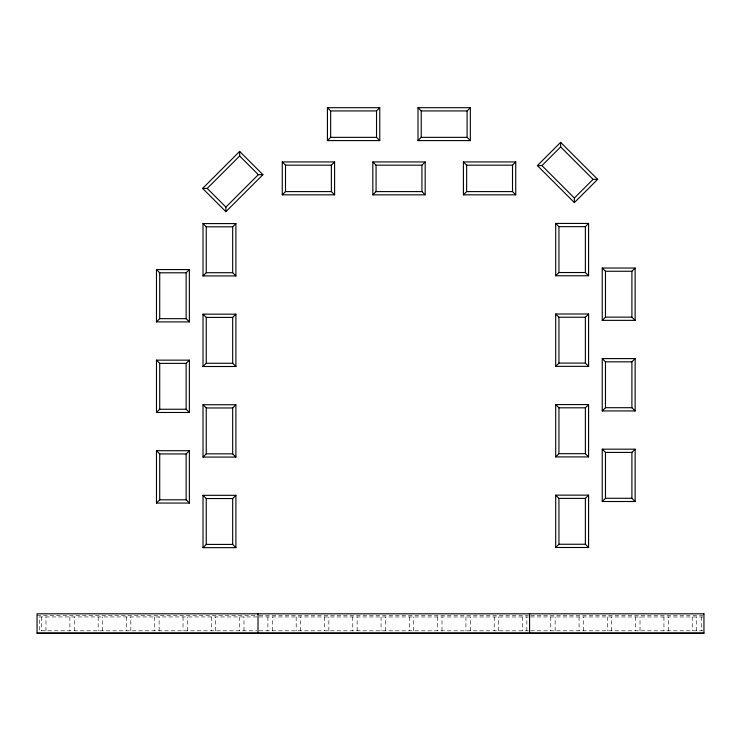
<?xml version="1.0" encoding="UTF-8"?>
<svg xmlns="http://www.w3.org/2000/svg" width="741" height="741" viewBox="0 0 741 741"><rect width="100%" height="100%" fill="white"/><g stroke="black" fill="none" stroke-linecap="round" stroke-linejoin="round"><path stroke-width="0.56" stroke-dasharray="3.71 2.78" d="M41.598 616.938L41.598 630.804M69.886 616.938L69.886 630.804M98.173 616.938L98.173 630.804M126.461 616.938L126.461 630.804M154.749 616.938L154.749 630.804M183.036 616.938L183.036 630.804M211.324 616.938L211.324 630.804M239.612 616.938L239.612 630.804M267.899 616.938L267.899 630.804M296.187 616.938L296.187 630.804M324.475 616.938L324.475 630.804M352.762 616.938L352.762 630.804M381.05 616.938L381.05 630.804M409.347 616.938L409.347 630.804M437.635 616.938L437.635 630.804M465.922 616.938L465.922 630.804M494.21 616.938L494.21 630.804M522.498 616.938L522.498 630.804M550.785 616.938L550.785 630.804M579.073 616.938L579.073 630.804M607.361 616.938L607.361 630.804M635.648 616.938L635.648 630.804M663.936 616.938L663.936 630.804M692.224 616.938L692.224 630.804M45.961 630.804L45.961 616.938M74.248 630.804L74.248 616.938M102.536 630.804L102.536 616.938M130.824 630.804L130.824 616.938M159.111 630.804L159.111 616.938M187.399 630.804L187.399 616.938M215.696 630.804L215.696 616.938M243.984 630.804L243.984 616.938M272.271 630.804L272.271 616.938M300.559 630.804L300.559 616.938M328.847 630.804L328.847 616.938M357.134 630.804L357.134 616.938M385.422 630.804L385.422 616.938M413.71 630.804L413.71 616.938M441.997 630.804L441.997 616.938M470.285 630.804L470.285 616.938M498.573 630.804L498.573 616.938M526.86 630.804L526.86 616.938M555.148 630.804L555.148 616.938M583.436 630.804L583.436 616.938M611.723 630.804L611.723 616.938M640.011 630.804L640.011 616.938M668.299 630.804L668.299 616.938M696.596 630.804L696.596 616.938M37.05 615.697L256.868 615.697M259.183 615.697L528.416 615.697M530.723 615.697L702.792 615.697M256.951 616.938L39.282 616.938L39.282 630.804L256.951 630.804M259.128 616.938L528.416 616.984M530.686 616.938L703.95 616.984M259.128 630.804L528.416 630.823M530.686 630.804L702.903 630.804M701.718 616.938L701.718 630.804"/><path stroke-width="1.11" d="M202.636 188.409L239.649 151.405L262.907 174.663L225.903 211.676L202.636 188.409L207.211 188.409L239.649 155.981L239.649 151.405M225.903 211.676L225.903 207.1L258.331 174.663L262.907 174.663M189.372 321.9L186.139 318.667L186.139 272.799L189.372 269.567L156.481 269.567L156.481 321.9L189.372 321.9L189.372 269.567M235.907 275.93L232.674 272.697L232.674 226.829L235.907 223.587L203.015 223.587L203.015 275.93L235.907 275.93L235.907 223.587M327.429 140.586L330.662 137.354L376.53 137.354L379.762 140.586L379.762 107.695L327.429 107.695L327.429 140.586L379.762 140.586M282.265 194.837L285.498 191.595L331.366 191.595L334.599 194.837L334.599 161.936L282.265 161.936L282.265 194.837L334.599 194.837M156.481 321.9L159.713 318.667L159.713 272.799L156.481 269.567M203.015 275.93L206.248 272.697L206.248 226.829L203.015 223.587M327.429 107.695L330.662 110.928L376.53 110.928L379.762 107.695M282.265 161.936L285.498 165.178L331.366 165.178L334.599 161.936M189.372 412.478L186.139 409.245L186.139 363.377L189.372 360.145L156.481 360.145L156.481 412.478L189.372 412.478L189.372 360.145M235.907 366.499L232.674 363.266L232.674 317.398L235.907 314.165L203.015 314.165L203.015 366.499L235.907 366.499L235.907 314.165M417.998 140.586L421.231 137.354L467.099 137.354L470.34 140.586L470.34 107.695L417.998 107.695L417.998 140.586L470.34 140.586M372.834 194.837L376.067 191.595L421.935 191.595L425.177 194.837L425.177 161.936L372.834 161.936L372.834 194.837L425.177 194.837M156.481 412.478L159.713 409.245L159.713 363.377L156.481 360.145M203.015 366.499L206.248 363.266L206.248 317.398L203.015 314.165M417.998 107.695L421.231 110.928L467.099 110.928L470.34 107.695M372.834 161.936L376.067 165.178L421.935 165.178L425.177 161.936M189.372 503.056L186.139 499.814L186.139 453.946L189.372 450.713L156.481 450.713L156.481 503.056L189.372 503.056L189.372 450.713M235.907 457.077L232.674 453.844L232.674 407.976L235.907 404.734L203.015 404.734L203.015 457.077L235.907 457.077L235.907 404.734M463.412 194.837L466.645 191.595L512.513 191.595L515.745 194.837L515.745 161.936L463.412 161.936L463.412 194.837L515.745 194.837M156.481 503.056L159.713 499.814L159.713 453.946L156.481 450.713M203.015 457.077L206.248 453.844L206.248 407.976L203.015 404.734M463.412 161.936L466.645 165.178L512.513 165.178L515.745 161.936M537.382 165.604L560.641 142.337L597.654 179.35L574.386 202.608L537.382 165.604L541.958 165.604L574.386 198.032L574.386 202.608M541.958 165.604L560.641 146.913L560.641 142.337M235.907 547.655L232.674 544.413L232.674 498.545L235.907 495.312L203.015 495.312L203.015 547.655L235.907 547.655L235.907 495.312M203.015 547.655L206.248 544.413L206.248 498.545L203.015 495.312M574.386 198.032L593.078 179.35L597.654 179.35M588.595 275.763L585.362 272.531L585.362 226.663L588.595 223.43L555.704 223.43L555.704 275.763L588.595 275.763L588.595 223.43M555.704 275.763L558.936 272.531L558.936 226.663L555.704 223.43M588.595 366.341L585.362 363.099L585.362 317.231L588.595 313.999L555.704 313.999L555.704 366.341L588.595 366.341L588.595 313.999M635.139 320.362L631.897 317.129L631.897 271.262L635.139 268.02L602.238 268.02L602.238 320.362L635.139 320.362L635.139 268.02M555.704 366.341L558.936 363.099L558.936 317.231L555.704 313.999M602.238 320.362L605.471 317.129L605.471 271.262L602.238 268.02M588.595 456.91L585.362 453.677L585.362 407.809L588.595 404.577L555.704 404.577L555.704 456.91L588.595 456.91L588.595 404.577M635.139 410.94L631.897 407.698L631.897 361.83L635.139 358.598L602.238 358.598L602.238 410.94L635.139 410.94L635.139 358.598M555.704 456.91L558.936 453.677L558.936 407.809L555.704 404.577M602.238 410.94L605.471 407.698L605.471 361.83L602.238 358.598M588.595 547.488L585.362 544.255L585.362 498.387L588.595 495.145L555.704 495.145L555.704 547.488L588.595 547.488L588.595 495.145M635.139 501.509L631.897 498.276L631.897 452.408L635.139 449.176L602.238 449.176L602.238 501.509L635.139 501.509L635.139 449.176M555.704 547.488L558.936 544.255L558.936 498.387L555.704 495.145M602.238 501.509L605.471 498.276L605.471 452.408L602.238 449.176M558.936 226.663L585.362 226.663M206.248 226.829L232.674 226.829M605.471 271.262L631.897 271.262M558.936 272.531L585.362 272.531M159.713 272.799L186.139 272.799M206.248 272.697L232.674 272.697M605.471 317.129L631.897 317.129M558.936 317.231L585.362 317.231M206.248 317.398L232.674 317.398M159.713 318.667L186.139 318.667M605.471 361.83L631.897 361.83M558.936 363.099L585.362 363.099M206.248 363.266L232.674 363.266M159.713 363.377L186.139 363.377M605.471 407.698L631.897 407.698M558.936 407.809L585.362 407.809M206.248 407.976L232.674 407.976M159.713 409.245L186.139 409.245M605.471 452.408L631.897 452.408M558.936 453.677L585.362 453.677M206.248 453.844L232.674 453.844M159.713 453.946L186.139 453.946M605.471 498.276L631.897 498.276M558.936 498.387L585.362 498.387M206.248 498.545L232.674 498.545M159.713 499.814L186.139 499.814M558.936 544.255L585.362 544.255M206.248 544.413L232.674 544.413M37.05 633.027L703.95 633.027M560.641 146.913L593.078 179.35M239.649 155.981L258.331 174.663M207.211 188.409L225.903 207.1M529.574 613.807L529.574 633.027M512.513 165.178L512.513 191.595M467.099 110.928L467.099 137.354M466.645 165.178L466.645 191.595M421.935 165.178L421.935 191.595M421.231 110.928L421.231 137.354M376.53 110.928L376.53 137.354M376.067 165.178L376.067 191.595M331.366 165.178L331.366 191.595M330.662 110.928L330.662 137.354M285.498 165.178L285.498 191.595M258.025 613.807L258.025 633.027M703.95 613.807L37.05 613.807L37.05 633.305L703.95 633.305L703.95 613.807"/></g></svg>
